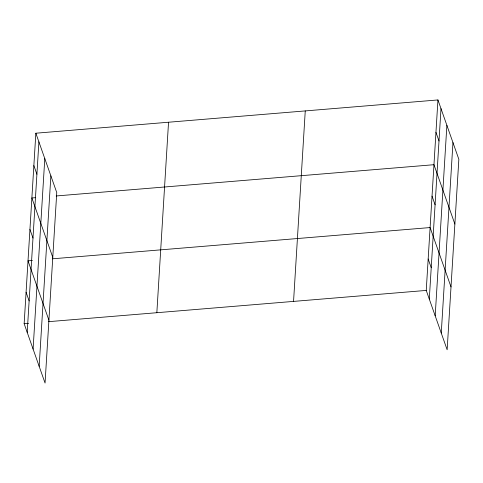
<?xml version="1.0" encoding="UTF-8"?>
<svg xmlns="http://www.w3.org/2000/svg" width="483" height="483" viewBox="0 0 483 483"><rect width="100%" height="100%" fill="white"/><g stroke="black" fill="none" stroke-linecap="round" stroke-linejoin="round"><path stroke-width="0.72" d="M35.851 133.211L56.759 192.578L45.058 383.061L24.15 323.695L35.851 133.211L437.942 99.939L458.85 159.305L447.149 349.789L426.241 290.422L437.942 99.939M27.199 332.352L38.9 141.875M33.092 349.088L44.792 158.605M39.165 366.325L50.866 175.848M156.842 312.712L168.543 122.235M293.555 301.398L305.256 110.921M429.296 299.08L440.991 108.603M435.189 315.816L446.884 125.332M441.257 333.053L452.957 142.576M35.561 197.674L31.872 197.976L52.78 257.342M56.197 195.965L433.963 164.703L454.871 224.07M32.433 260.47L28.014 260.838L48.916 320.199M52.339 258.822L430.105 227.559L451.013 286.926M24.15 323.695L28.575 323.326M48.475 321.678L426.241 290.422M435.956 132.324L439.005 140.982M432.037 196.134L435.086 204.792M428.173 258.991L431.222 267.648M33.858 165.597L36.913 174.254M29.94 229.407L32.989 238.065M26.082 292.263L29.131 300.921"/></g></svg>
